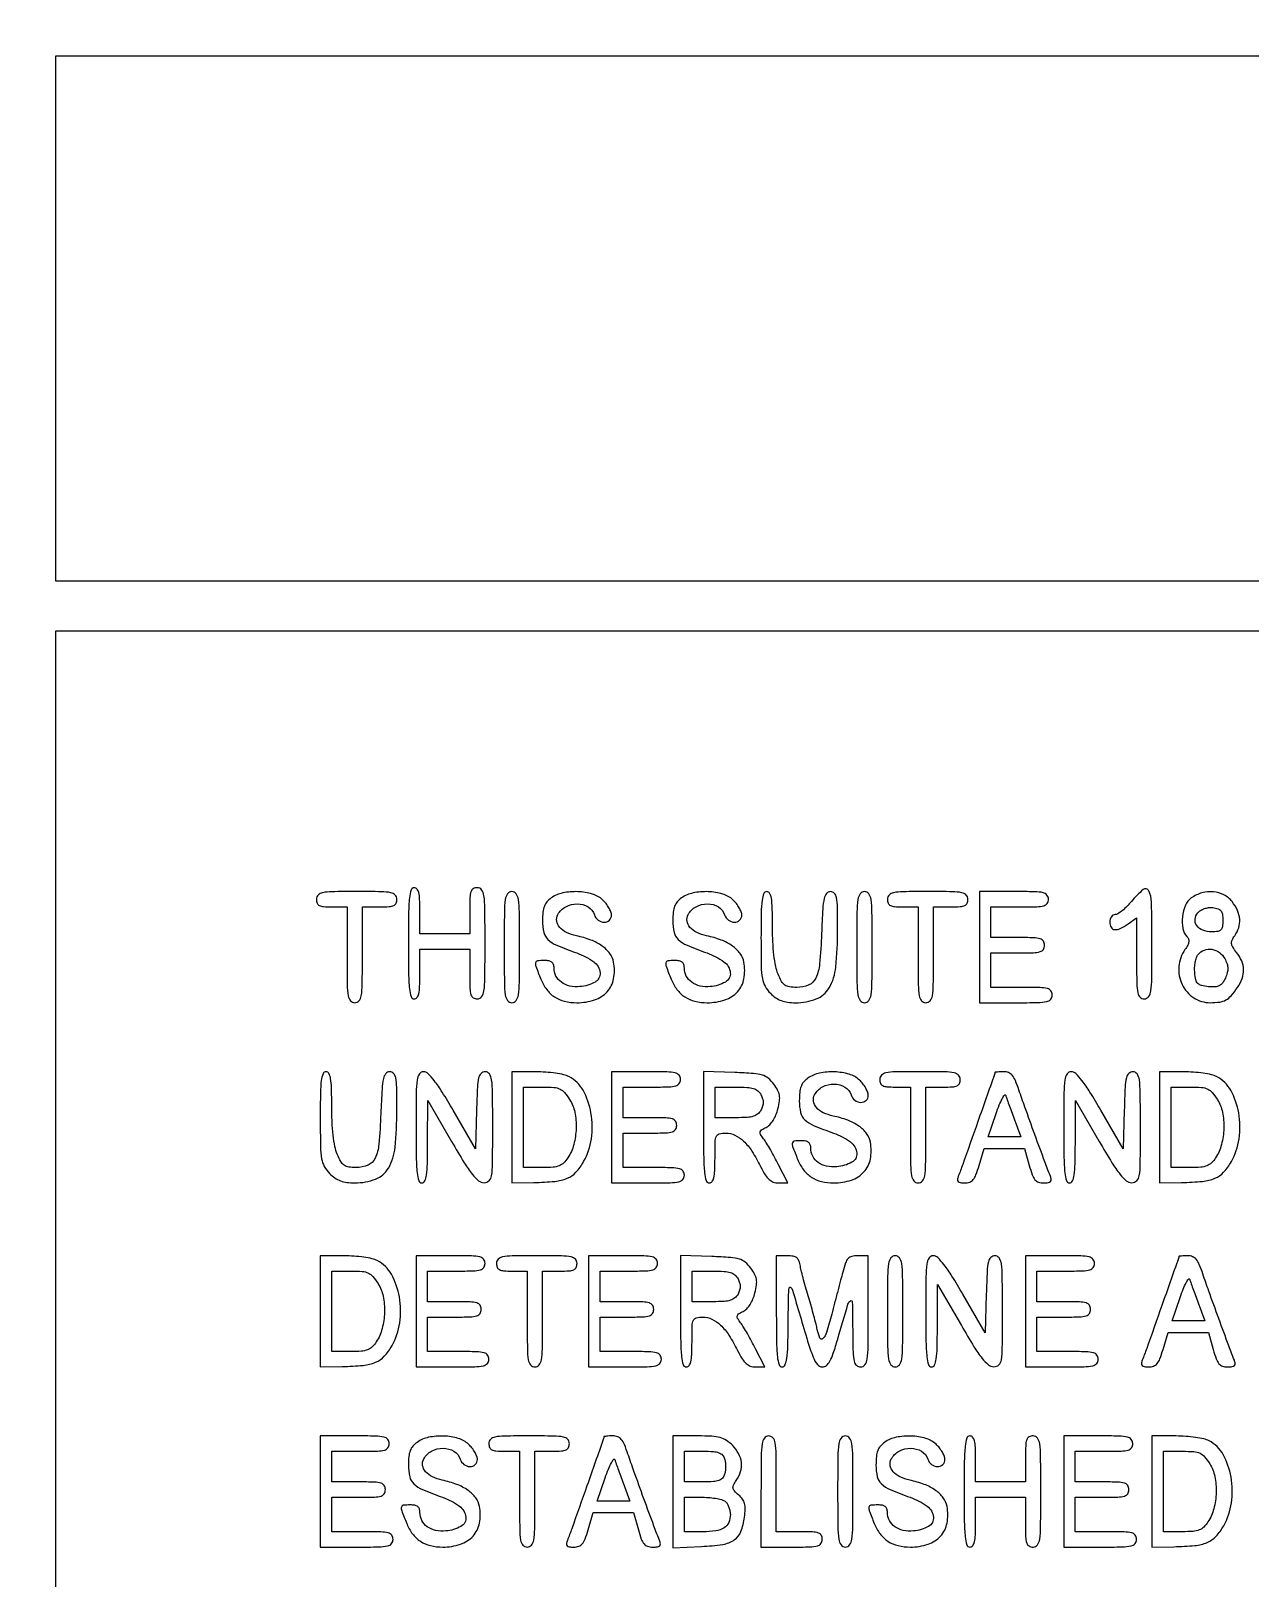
# Model space of a CAD drawing. Extents: x 0 to 1066, y 0 to 761.
# Drawn here: x 777.26 to 804.17, y 368.76 to 402.91 of the extents above; entities that cross this region are included whole.
import ezdxf

# ---------------------------------------------------------------- set-up
doc = ezdxf.new("R2010")
doc.units = 0
doc.header["$MEASUREMENT"] = 0

msp = doc.modelspace()

# ---------------------------------------------------------------- linework, layer by layer
for points in [[(183.390323, 95.266879, 0.000001), (192.989143, 95.254457, 0.000118)], [(329.859243, 95.267872, -0.000023), (352.558836, 95.240684, -0.000004), (375.624384, 95.211821, -0.198594)], [(479.458836, 95.240684, -0.000004), (502.524384, 95.211821, -0.198594)], [(710.559243, 95.267872, -0.000023), (733.258836, 95.240684, -0.000004), (756.324384, 95.211821, -0.198594)], [(416.092229, 95.24091, -0.000004), (439.072908, 95.212432, -0.198597)], [(542.992229, 95.24091, -0.000004), (565.972908, 95.212432, -0.198597)], [(606.442229, 95.24091, -0.000004), (629.422908, 95.212432, -0.198597)], [(669.892229, 95.24091, -0.000004), (692.872908, 95.212432, -0.198597)]]:
    msp.add_lwpolyline(points, format="xyb")
for points in [[(409.06215, 749.15415), (40.8618, 749.132981), (40.8618, 380.65769), (40.8618, 12.1824), (501.2973, 12.1824), (961.7328, 12.1824), (961.7328, 380.646631), (961.7328, 749.110861), (961.41555, 749.1633, 0.040886), (961.153339, 749.184871, 0.000002), (934.190609, 749.194398, 0.000089), (904.448031, 749.199508, 0.000054), (869.1804, 749.195529, -0.000029), (813.61687, 749.186499, -0.000004), (696.10453, 749.175037, -0.000004), (556.774728, 749.163736, -0.000004)], [(783.5652, 383.7456, 0.094959), (783.581763, 383.659174, 0.184152), (783.62865, 383.608125, 0.098846), (783.721639, 383.58273, 0.017388), (783.9036, 383.5764), (784.242, 383.5764), (784.242, 382.5189, 0.002827), (784.245731, 381.858941, 0.036854), (784.266534, 381.614737, 0.138781), (784.317794, 381.504268, 0.218517), (784.4112, 381.4614, 0.218517), (784.504606, 381.504268, 0.138781), (784.555866, 381.614737, 0.036854), (784.576669, 381.858941, 0.002827), (784.5804, 382.5189), (784.5804, 383.5764), (784.9611, 383.5764, 0.013964), (785.170858, 383.582259, 0.090841), (785.273063, 383.60695, 0.188085), (785.323634, 383.657995, 0.102588), (785.3418, 383.7456, 0.193568), (785.304602, 383.838085, 0.15568), (785.209613, 383.889621, 0.043488), (785.000605, 383.910867, 0.003595), (784.4535, 383.9148, 0.003595), (783.906395, 383.910867, 0.043488), (783.697388, 383.889621, 0.15568), (783.602398, 383.838085, 0.193568)], [(785.5956, 382.7727, 0.003213), (785.599928, 382.099179, 0.022561), (785.618938, 381.7716, 0.049302), (785.654853, 381.595877, 0.328801), (785.7225, 381.546, 0.232029), (785.784237, 381.57628, 0.108427), (785.823369, 381.6588, 0.047315), (785.844101, 381.814657, 0.00942), (785.8494, 382.0959), (785.8494, 382.6458), (786.3993, 382.6458), (786.9492, 382.6458), (786.9492, 382.0959, 0.007414), (786.953971, 381.77412, 0.067313), (786.976858, 381.635887, 0.186514), (787.028213, 381.570704, 0.134481), (787.1184, 381.546, 0.240299), (787.212722, 381.594109, 0.123223), (787.263533, 381.720487, 0.031956), (787.284011, 381.999838, 0.002322), (787.2876, 382.7727, 0.002322), (787.284011, 383.545562, 0.031956), (787.263533, 383.824912, 0.123223), (787.212722, 383.951291, 0.240299), (787.1184, 383.9994, 0.12648), (787.028668, 383.976332, 0.188641), (786.9774, 383.9148, 0.072107), (786.954167, 383.785498, 0.008455), (786.9492, 383.4918), (786.9492, 382.9842), (786.3993, 382.9842), (785.8494, 382.9842), (785.8494, 383.4918, 0.010614), (785.843947, 383.748641, 0.050675), (785.822963, 383.89365, 0.113455), (785.783668, 383.97083, 0.222027), (785.7225, 383.9994, 0.328801), (785.654853, 383.949523, 0.049302), (785.618938, 383.7738, 0.022561), (785.599928, 383.446221, 0.003213)], [(787.7106, 382.6881, 0.002322), (787.714189, 381.915238, 0.031956), (787.734667, 381.635887, 0.123223), (787.785478, 381.509509, 0.240299), (787.8798, 381.4614, 0.240299), (787.974122, 381.509509, 0.123223), (788.024933, 381.635887, 0.031956), (788.045411, 381.915238, 0.002322), (788.049, 382.6881, 0.002322), (788.045411, 383.460962, 0.031956), (788.024933, 383.740312, 0.123223), (787.974122, 383.866691, 0.240299), (787.8798, 383.9148, 0.240299), (787.785478, 383.866691, 0.123223), (787.734667, 383.740312, 0.031956), (787.714189, 383.460962, 0.002322)], [(788.74695, 383.773144, 0.064007), (788.654152, 383.688932, 0.085808), (788.596351, 383.591365, 0.066535), (788.565834, 383.461474, 0.024477), (788.5566, 383.272958, 0.055339), (788.585237, 383.015012, 0.149321), (788.675473, 382.856524, 0.090969), (788.869244, 382.730862, 0.013145), (789.310697, 382.560857, -0.070637), (789.685195, 382.364769, -0.215768), (789.824951, 382.122024, -0.299828), (789.717196, 381.917664, -0.104684), (789.383404, 381.81647, -0.073735), (789.156938, 381.830405, -0.104161), (788.972647, 381.911873, -0.119079), (788.853323, 382.050712, -0.118782), (788.8104, 382.228843, 0.082235), (788.797946, 382.304052, 0.147435), (788.761833, 382.354534, 0.119852), (788.697624, 382.383094, 0.045016), (788.5989, 382.392, 0.028442), (788.444493, 382.38321, 0.327023), (788.402392, 382.344313, 0.139119), (788.409029, 382.265142, 0.005125), (788.518889, 381.982201, 0.065244), (788.647677, 381.752452, 0.088006), (788.821042, 381.589638, 0.085852), (789.04334, 381.493765, 0.059042), (789.316473, 381.4614, 0.079385), (789.705677, 381.523586, 0.130563), (789.983488, 381.704224, 0.137881), (790.125628, 381.990702, 0.093265), (790.125828, 382.357447, 0.114024), (790.042295, 382.548328, 0.079467), (789.87327, 382.713086, 0.063948), (789.623922, 382.8449, 0.038754), (789.302766, 382.937634, -0.060203), (789.086087, 383.010377, -0.103319), (788.935006, 383.125245, -0.141227), (788.870642, 383.264035, -0.162669), (788.895078, 383.407346, -0.149104), (789.068837, 383.580403, -0.123853), (789.323231, 383.642898, -0.133716), (789.562553, 383.5763, -0.183571), (789.700073, 383.402872, 0.153609), (789.781987, 383.286212, 0.157876), (789.915016, 383.239061, 0.194842), (790.030996, 383.282372, 0.210147), (790.0794, 383.392453, 0.093821), (790.065733, 383.464646, 0.037607), (790.021883, 383.55557, 0.035541), (789.958523, 383.649063, 0.037508), (789.883597, 383.730853, 0.118482), (789.65787, 383.859594, 0.061394), (789.335523, 383.911556, 0.060569), (789.003356, 383.883654, 0.10142)], [(791.62335, 383.773144, 0.064007), (791.530552, 383.688932, 0.085808), (791.472751, 383.591365, 0.066535), (791.442234, 383.461474, 0.024477), (791.433, 383.272958, 0.055339), (791.461637, 383.015012, 0.149321), (791.551873, 382.856524, 0.090969), (791.745644, 382.730862, 0.013145), (792.187097, 382.560857, -0.070637), (792.561595, 382.364769, -0.215768), (792.701351, 382.122024, -0.299828), (792.593596, 381.917664, -0.104684), (792.259804, 381.81647, -0.073735), (792.033338, 381.830405, -0.104161), (791.849047, 381.911873, -0.119079), (791.729723, 382.050712, -0.118782), (791.6868, 382.228843, 0.082235), (791.674346, 382.304052, 0.147435), (791.638233, 382.354534, 0.119852), (791.574024, 382.383094, 0.045016), (791.4753, 382.392, 0.028442), (791.320893, 382.38321, 0.327023), (791.278792, 382.344313, 0.139119), (791.285429, 382.265142, 0.005125), (791.395289, 381.982201, 0.065244), (791.524077, 381.752452, 0.088006), (791.697442, 381.589638, 0.085852), (791.91974, 381.493765, 0.059042), (792.192873, 381.4614, 0.079385), (792.582077, 381.523586, 0.130563), (792.859888, 381.704224, 0.137881), (793.002028, 381.990702, 0.093265), (793.002228, 382.357447, 0.114024), (792.918695, 382.548328, 0.079467), (792.74967, 382.713086, 0.063948), (792.500322, 382.8449, 0.038754), (792.179166, 382.937634, -0.060203), (791.962487, 383.010377, -0.103319), (791.811406, 383.125245, -0.141227), (791.747042, 383.264035, -0.162669), (791.771478, 383.407346, -0.149104), (791.945237, 383.580403, -0.123853), (792.199631, 383.642898, -0.133716), (792.438953, 383.5763, -0.183571), (792.576473, 383.402872, 0.153609), (792.658387, 383.286212, 0.157876), (792.791416, 383.239061, 0.194842), (792.907396, 383.282372, 0.210147), (792.9558, 383.392453, 0.093821), (792.942133, 383.464646, 0.037607), (792.898283, 383.55557, 0.035541), (792.834923, 383.649063, 0.037508), (792.759997, 383.730853, 0.118482), (792.53427, 383.859594, 0.061394), (792.211923, 383.911556, 0.060569), (791.879756, 383.883654, 0.10142)], [(793.3788, 382.895755, 0.003964), (793.383825, 382.261902, 0.037977), (793.40857, 381.993031, 0.086932), (793.46849, 381.824239, 0.067817), (793.586455, 381.669055, 0.045287), (793.703629, 381.57138, 0.061733), (793.825429, 381.507805, 0.057123), (793.966302, 381.472788, 0.032389), (794.141916, 381.4614, 0.091481), (794.599683, 381.54586, 0.171956), (794.882483, 381.786725, 0.107033), (795.030519, 382.24653, 0.02456), (795.0708, 383.066083, 0.004091), (795.066658, 383.572282, 0.042042), (795.045704, 383.780279, 0.139542), (794.997441, 383.877271, 0.210994), (794.912467, 383.9148, 0.224554), (794.825966, 383.873889, 0.120063), (794.773604, 383.765007, 0.038088), (794.74281, 383.535074, 0.003955), (794.716025, 382.989862, -0.011778), (794.67235, 382.31611, -0.086058), (794.589504, 382.004662, -0.186836), (794.433786, 381.853754, -0.100409), (794.167824, 381.7998, -0.036356), (794.006066, 381.811577, -0.118728), (793.907154, 381.851281, -0.110433), (793.833163, 381.933502, -0.02926), (793.755183, 382.093183, -0.051176), (793.703626, 382.263761, -0.018965), (793.665264, 382.511997, -0.016895), (793.640692, 382.81239, -0.011958), (793.6326, 383.150683, 0.005918), (793.627805, 383.555843, 0.03524), (793.607938, 383.766297, 0.084231), (793.569749, 383.876837, 0.274093), (793.5057, 383.9148, 0.308918), (793.439515, 383.869595, 0.062189), (793.402584, 383.723809, 0.026926), (793.383283, 383.448739, 0.004053)], [(795.4938, 382.6881, 0.002322), (795.497389, 381.915238, 0.031956), (795.517867, 381.635887, 0.123223), (795.568678, 381.509509, 0.240299), (795.663, 381.4614, 0.240299), (795.757322, 381.509509, 0.123223), (795.808133, 381.635887, 0.031956), (795.828611, 381.915238, 0.002322), (795.8322, 382.6881, 0.002322), (795.828611, 383.460962, 0.031956), (795.808133, 383.740312, 0.123223), (795.757322, 383.866691, 0.240299), (795.663, 383.9148, 0.240299), (795.568678, 383.866691, 0.123223), (795.517867, 383.740312, 0.031956), (795.497389, 383.460962, 0.002322)], [(796.1706, 383.7456, 0.094959), (796.187163, 383.659174, 0.184152), (796.23405, 383.608125, 0.098846), (796.327039, 383.58273, 0.017388), (796.509, 383.5764), (796.8474, 383.5764), (796.8474, 382.5189, 0.002827), (796.851131, 381.858941, 0.036854), (796.871934, 381.614737, 0.138781), (796.923194, 381.504268, 0.218517), (797.0166, 381.4614, 0.218517), (797.110006, 381.504268, 0.138781), (797.161266, 381.614737, 0.036854), (797.182069, 381.858941, 0.002827), (797.1858, 382.5189), (797.1858, 383.5764), (797.5665, 383.5764, 0.013964), (797.776258, 383.582259, 0.090841), (797.878463, 383.60695, 0.188085), (797.929034, 383.657995, 0.102588), (797.9472, 383.7456, 0.193568), (797.910002, 383.838085, 0.15568), (797.815013, 383.889621, 0.043488), (797.606005, 383.910867, 0.003595), (797.0589, 383.9148, 0.003595), (796.511795, 383.910867, 0.043488), (796.302788, 383.889621, 0.15568), (796.207798, 383.838085, 0.193568)], [(798.201, 382.6881), (798.201, 381.4614), (799.0047, 381.4614, 0.004147), (799.495409, 381.46547, 0.047763), (799.686788, 381.487003, 0.16431), (799.774194, 381.538593, 0.179874), (799.8084, 381.6306, 0.157888), (799.77886, 381.721816, 0.176663), (799.70265, 381.773362, 0.055952), (799.537778, 381.795453, 0.005351), (799.1316, 381.7998), (798.4548, 381.7998), (798.4548, 382.1805), (798.4548, 382.5612), (799.047, 382.5612, 0.006583), (799.396892, 382.565807, 0.063075), (799.544025, 382.588393, 0.183695), (799.61287, 382.639826, 0.142406), (799.6392, 382.7304, 0.142406), (799.61287, 382.820974, 0.183695), (799.544025, 382.872407, 0.063075), (799.396892, 382.894993, 0.006583), (799.047, 382.8996), (798.4548, 382.8996), (798.4548, 383.238), (798.4548, 383.5764), (799.0893, 383.5764, 0.005909), (799.467326, 383.580867, 0.059311), (799.623338, 383.60319, 0.180365), (799.695856, 383.654688, 0.150217), (799.7238, 383.7456, 0.17273), (799.691127, 383.837357, 0.168559), (799.607475, 383.88895, 0.050222), (799.424922, 383.910649, 0.004487), (798.9624, 383.9148), (798.201, 383.9148)], [(801.555518, 383.697192, -0.022302), (801.454561, 383.586171, -0.027389), (801.350495, 383.492385, -0.027663), (801.256675, 383.424923, -0.142986), (801.195968, 383.4072, 0.141346), (801.150753, 383.394158, 0.099805), (801.112229, 383.357498, 0.084784), (801.08628, 383.302672, 0.068332), (801.0774, 383.238, 0.129362), (801.107001, 383.125501, 0.245693), (801.183556, 383.07596, 0.137491), (801.309209, 383.098922, 0.03927), (801.481576, 383.200497), (801.6696, 383.332194), (801.6696, 382.439097, 0.003568), (801.673527, 381.888793, 0.043268), (801.694757, 381.678787, 0.15519), (801.746288, 381.583365, 0.19432), (801.8388, 381.546, 0.240299), (801.933122, 381.594109, 0.123223), (801.983933, 381.720487, 0.031956), (802.004411, 381.999838, 0.002322), (802.008, 382.7727, 0.004787), (801.999305, 383.68088, 0.109438), (801.938502, 383.93244, 0.488532), (801.814504, 383.958451, 0.043865)], [(802.87515, 383.773144, 0.145074), (802.748715, 383.61472, 0.068343), (802.683606, 383.358619, 0.068849), (802.690141, 383.09726, 0.157001), (802.779191, 382.923649, -0.105967), (802.815071, 382.868192, -0.12773), (802.821803, 382.806681, -0.087141), (802.797124, 382.731934, -0.029574), (802.736891, 382.634105, 0.133647), (802.602065, 382.259281, 0.131682), (802.674654, 381.865485, 0.136646), (802.93079, 381.570933, 0.148089), (803.294305, 381.462695, 0.032237), (803.504355, 381.477233, 0.093954), (803.641729, 381.522895, 0.088894), (803.75713, 381.617287, 0.026944), (803.895254, 381.797474, 0.062415), (803.998859, 381.998701, 0.093599), (804.031057, 382.193088, 0.095089), (803.990031, 382.383596, 0.066296), (803.877791, 382.573363, -0.023843), (803.793031, 382.692381, -0.11452), (803.765215, 382.770246, -0.142852), (803.777654, 382.843278, -0.044748), (803.835491, 382.939342, 0.082394), (803.924722, 383.116338, 0.094828), (803.946107, 383.304025, 0.087767), (803.89651, 383.497678, 0.060249), (803.77846, 383.691891, 0.106875), (803.597609, 383.841561, 0.097479), (803.364987, 383.909474, 0.09197), (803.112381, 383.885731, 0.083179)], [(803.5731, 383.2803, -0.030512), (803.564447, 383.138636, -0.162634), (803.531568, 383.069597, -0.168997), (803.464575, 383.035646, -0.033572), (803.32852, 383.0265, -0.088915), (803.131681, 383.061783, -0.147063), (802.997999, 383.162726, -0.185666), (802.960182, 383.302157, -0.148688), (803.020864, 383.446686, -0.082658), (803.081734, 383.499337, -0.055537), (803.165218, 383.538358, -0.052988), (803.259967, 383.559584, -0.057624), (803.354359, 383.559527, -0.048389), (803.467988, 383.53502, -0.150405), (803.531603, 383.490775, -0.132641), (803.563884, 383.414589, -0.034273)], [(803.615013, 382.435023, -0.037717), (803.665958, 382.319707, -0.077317), (803.68421, 382.222854, -0.077319), (803.672179, 382.125036, -0.03772), (803.628701, 382.006708, -0.046789), (803.565079, 381.895856, -0.121427), (803.496004, 381.835932, -0.109035), (803.402152, 381.811397, -0.033676), (803.255242, 381.815635, -0.03258), (803.101859, 381.840594, -0.143036), (803.022649, 381.884961, -0.140171), (802.978897, 381.965521, -0.030838), (802.953978, 382.122576, -0.035521), (802.951107, 382.238862, -0.033843), (802.964554, 382.356316, -0.03571), (802.990927, 382.458309, -0.092336), (803.027787, 382.524426, -0.12999), (803.165331, 382.622525, -0.128728), (803.333923, 382.640286, -0.122344), (803.496147, 382.572736, -0.110789)], [(783.6498, 378.919555, 0.003964), (783.654825, 378.285702, 0.037977), (783.67957, 378.016831, 0.086932), (783.73949, 377.848039, 0.067817), (783.857455, 377.692855, 0.045287), (783.974629, 377.59518, 0.061733), (784.096429, 377.531605, 0.057123), (784.237302, 377.496588, 0.032389), (784.412916, 377.4852, 0.091481), (784.870683, 377.56966, 0.171956), (785.153483, 377.810525, 0.107033), (785.301519, 378.27033, 0.02456), (785.3418, 379.089883, 0.004091), (785.337658, 379.596082, 0.042042), (785.316704, 379.804079, 0.139542), (785.268441, 379.901071, 0.210994), (785.183467, 379.9386, 0.224554), (785.096966, 379.897689, 0.120063), (785.044604, 379.788807, 0.038088), (785.01381, 379.558874, 0.003955), (784.987025, 379.013662, -0.011778), (784.94335, 378.33991, -0.086058), (784.860504, 378.028462, -0.186836), (784.704786, 377.877554, -0.100409), (784.438824, 377.8236, -0.036356), (784.277066, 377.835377, -0.118728), (784.178154, 377.875081, -0.110433), (784.104163, 377.957302, -0.02926), (784.026183, 378.116983, -0.051176), (783.974626, 378.287561, -0.018965), (783.936264, 378.535797, -0.016895), (783.911692, 378.83619, -0.011958), (783.9036, 379.174483, 0.005918), (783.898805, 379.579643, 0.03524), (783.878938, 379.790097, 0.084231), (783.840749, 379.900637, 0.274093), (783.7767, 379.9386, 0.308918), (783.710515, 379.893395, 0.062189), (783.673584, 379.747609, 0.026926), (783.654283, 379.472539, 0.004053)], [(785.7648, 378.7119, 0.003213), (785.769128, 378.038379, 0.022561), (785.788138, 377.7108, 0.049302), (785.824053, 377.535077, 0.328801), (785.8917, 377.4852, 0.295501), (785.957072, 377.527531, 0.070336), (785.994806, 377.658231, 0.029944), (786.01484, 377.905794, 0.004715), (786.020437, 378.39465), (786.022274, 379.3041), (786.549187, 378.397957, 0.006242), (786.828561, 377.931024, 0.029041), (787.008282, 377.673737, 0.052989), (787.145526, 377.533238, 0.170079), (787.26645, 377.488507, 0.199339), (787.374731, 377.531273, 0.163117), (787.432425, 377.642706, 0.036571), (787.453504, 377.901581, 0.002034), (787.4568, 378.7119, 0.002367), (787.453169, 379.479072, 0.031318), (787.432784, 379.761383, 0.117824), (787.382977, 379.890077, 0.246563), (787.29056, 379.9386, 0.195513), (787.199755, 379.901682, 0.145553), (787.146452, 379.806256, 0.043894), (787.118939, 379.599993, 0.004128), (787.10021, 379.088718), (787.0761, 378.238836), (786.582917, 379.088718, 0.007787), (786.342838, 379.487983, 0.025041), (786.166001, 379.74261, 0.035073), (786.028147, 379.897518, 0.195814), (785.927267, 379.9386, 0.254619), (785.837261, 379.889588, 0.110911), (785.788751, 379.757758, 0.030502), (785.768487, 379.471586, 0.002427)], [(787.8798, 378.7119), (787.8798, 377.4852), (788.36625, 377.493633, 0.018847), (788.82922, 377.519133, 0.076273), (789.102629, 377.587481, 0.107083), (789.293818, 377.721269, 0.057946), (789.464022, 377.954164, 0.09461), (789.635013, 378.458818, 0.077415), (789.625601, 379.029431, 0.083451), (789.449967, 379.529865, 0.148656), (789.139784, 379.831603, 0.065462), (789.02744, 379.872066, 0.01784), (788.841459, 379.905774, 0.017725), (788.625831, 379.929191, 0.017594), (788.40855, 379.937353), (787.8798, 379.9386)], [(790.0794, 378.7119), (790.0794, 377.4852), (790.8831, 377.4852, 0.004147), (791.373809, 377.48927, 0.047763), (791.565188, 377.510803, 0.16431), (791.652594, 377.562393, 0.179874), (791.6868, 377.6544, 0.157888), (791.65726, 377.745616, 0.176663), (791.58105, 377.797163, 0.055952), (791.416178, 377.819253, 0.005351), (791.01, 377.8236), (790.3332, 377.8236), (790.3332, 378.2043), (790.3332, 378.585), (790.9254, 378.585, 0.006583), (791.275292, 378.589607, 0.063075), (791.422425, 378.612193, 0.183695), (791.49127, 378.663626, 0.142406), (791.5176, 378.7542, 0.142406), (791.49127, 378.844774, 0.183695), (791.422425, 378.896207, 0.063075), (791.275292, 378.918793, 0.006583), (790.9254, 378.9234), (790.3332, 378.9234), (790.3332, 379.2618), (790.3332, 379.6002), (790.9677, 379.6002, 0.005909), (791.345726, 379.604667, 0.059311), (791.501737, 379.62699, 0.180365), (791.574256, 379.678488, 0.150217), (791.6022, 379.7694, 0.17273), (791.569527, 379.861157, 0.168559), (791.485875, 379.91275, 0.050222), (791.303322, 379.934449, 0.004487), (790.8408, 379.9386), (790.0794, 379.9386)], [(792.1098, 378.715321, 0.003202), (792.114126, 378.039813, 0.022501), (792.133132, 377.71137, 0.049121), (792.16903, 377.535147, 0.329081), (792.2367, 377.4852, 0.232029), (792.298437, 377.51548, 0.108427), (792.337569, 377.598, 0.047315), (792.358301, 377.753857, 0.00942), (792.3636, 378.0351, -0.00595), (792.367907, 378.397065, -0.096871), (792.393944, 378.515198, -0.238613), (792.45861, 378.568815, -0.056005), (792.602653, 378.585, -0.111153), (792.804105, 378.539656, -0.081177), (792.99342, 378.408801, -0.058854), (793.17911, 378.182171, -0.025924), (793.370972, 377.84475, 0.021841), (793.470716, 377.665953, 0.069009), (793.55787, 377.560427, 0.100305), (793.650378, 377.504632, 0.085906), (793.762645, 377.4852), (793.97385, 377.4852), (793.767673, 377.88705, 0.006834), (793.679606, 378.053072, 0.006481), (793.585498, 378.219612, 0.006451), (793.498451, 378.36476, 0.022591), (793.437027, 378.454875, -0.02569), (793.370448, 378.553864, -0.192002), (793.361529, 378.608664, -0.198014), (793.392863, 378.65359, -0.027525), (793.493728, 378.710775, 0.089041), (793.571681, 378.768614, 0.046566), (793.646198, 378.864276, 0.042448), (793.709434, 378.984602, 0.038847), (793.753664, 379.117463, 0.026721), (793.787634, 379.293822, 0.076578), (793.785642, 379.418241, 0.082928), (793.746616, 379.530584, 0.035157), (793.660272, 379.665262, 0.057331), (793.537702, 379.79554, 0.10358), (793.409317, 379.864832, 0.055706), (793.214185, 379.899774, 0.007564), (792.798958, 379.920871), (792.1098, 379.945443)], [(794.41515, 379.796944, 0.064007), (794.322352, 379.712732, 0.085808), (794.264551, 379.615165, 0.066535), (794.234034, 379.485274, 0.024477), (794.2248, 379.296758, 0.055339), (794.253437, 379.038812, 0.149321), (794.343673, 378.880324, 0.090969), (794.537444, 378.754662, 0.013145), (794.978897, 378.584657, -0.070637), (795.353395, 378.388569, -0.215768), (795.493151, 378.145824, -0.299828), (795.385396, 377.941464, -0.104684), (795.051604, 377.84027, -0.073735), (794.825138, 377.854205, -0.104161), (794.640847, 377.935673, -0.119079), (794.521523, 378.074512, -0.118782), (794.4786, 378.252643, 0.082235), (794.466146, 378.327852, 0.147435), (794.430033, 378.378334, 0.119852), (794.365824, 378.406894, 0.045016), (794.2671, 378.4158, 0.028442), (794.112693, 378.40701, 0.327023), (794.070592, 378.368113, 0.139119), (794.077229, 378.288942, 0.005125), (794.187089, 378.006001, 0.065244), (794.315877, 377.776252, 0.088006), (794.489242, 377.613438, 0.085852), (794.71154, 377.517565, 0.059042), (794.984673, 377.4852, 0.079385), (795.373877, 377.547386, 0.130563), (795.651688, 377.728024, 0.137881), (795.793828, 378.014502, 0.093265), (795.794028, 378.381247, 0.114024), (795.710495, 378.572128, 0.079467), (795.54147, 378.736886, 0.063948), (795.292122, 378.8687, 0.038754), (794.970966, 378.961434, -0.060203), (794.754287, 379.034177, -0.103319), (794.603206, 379.149045, -0.141227), (794.538842, 379.287835, -0.162669), (794.563278, 379.431146, -0.149104), (794.737037, 379.604203, -0.123853), (794.991431, 379.666698, -0.133716), (795.230753, 379.6001, -0.183571), (795.368273, 379.426672, 0.153609), (795.450187, 379.310012, 0.157876), (795.583216, 379.262861, 0.194842), (795.699196, 379.306172, 0.210147), (795.7476, 379.416253, 0.093821), (795.733933, 379.488446, 0.037607), (795.690083, 379.57937, 0.035541), (795.626723, 379.672863, 0.037508), (795.551797, 379.754653, 0.118482), (795.32607, 379.883394, 0.061394), (795.003723, 379.935356, 0.060569), (794.671556, 379.907454, 0.10142)], [(796.0014, 379.7694, 0.094959), (796.017963, 379.682974, 0.184152), (796.06485, 379.631925, 0.098846), (796.157839, 379.60653, 0.017388), (796.3398, 379.6002), (796.6782, 379.6002), (796.6782, 378.5427, 0.002827), (796.681931, 377.882741, 0.036854), (796.702734, 377.638537, 0.138781), (796.753994, 377.528068, 0.218517), (796.8474, 377.4852, 0.218517), (796.940806, 377.528068, 0.138781), (796.992066, 377.638537, 0.036854), (797.012869, 377.882741, 0.002827), (797.0166, 378.5427), (797.0166, 379.6002), (797.3973, 379.6002, 0.013964), (797.607058, 379.606059, 0.090841), (797.709263, 379.63075, 0.188085), (797.759834, 379.681795, 0.102588), (797.778, 379.7694, 0.193568), (797.740802, 379.861885, 0.15568), (797.645813, 379.913421, 0.043488), (797.436805, 379.934667, 0.003595), (796.8897, 379.9386, 0.003595), (796.342595, 379.934667, 0.043488), (796.133588, 379.913421, 0.15568), (796.038598, 379.861885, 0.193568)], [(798.539395, 379.91745, -0.084799), (798.532891, 379.879434, -0.000052), (798.16692, 378.840662, -0.000388), (797.831376, 377.890928, -0.009822), (797.734375, 377.63325, 0.060048), (797.714783, 377.559519, 0.230938), (797.729032, 377.515662, 0.170663), (797.777125, 377.491554, 0.031659), (797.877379, 377.4852, 0.086283), (797.985494, 377.503997, 0.134827), (798.062323, 377.557959, 0.082591), (798.124396, 377.66497, 0.018432), (798.191868, 377.8659), (798.304276, 378.2466), (798.749243, 378.2466), (799.194211, 378.2466), (799.3008, 377.8659, 0.017944), (799.366185, 377.66099, 0.087286), (799.426412, 377.555531, 0.141822), (799.503634, 377.503152, 0.078722), (799.616946, 377.4852, 0.029308), (799.722092, 377.491368, 0.166988), (799.771822, 377.515276, 0.236769), (799.786664, 377.559066, 0.061225), (799.76689, 377.63325, -0.006965), (799.644601, 377.949606, -0.001209), (799.423345, 378.55104, -0.001323), (799.203617, 379.157787, -0.005089), (799.071852, 379.53675, 0.017403), (798.993081, 379.7465, 0.074917), (798.924322, 379.860275, 0.125362), (798.844616, 379.918172, 0.094981), (798.738049, 379.9386, 0.00999), (798.661884, 379.937078, 0.016528), (798.597752, 379.932387, 0.010464), (798.546648, 379.925862, 0.371455)], [(800.0622, 378.7119, 0.003213), (800.066528, 378.038379, 0.022561), (800.085538, 377.7108, 0.049302), (800.121453, 377.535077, 0.328801), (800.1891, 377.4852, 0.295501), (800.254472, 377.527531, 0.070336), (800.292206, 377.658231, 0.029944), (800.31224, 377.905794, 0.004715), (800.317837, 378.39465), (800.319674, 379.3041), (800.846587, 378.397957, 0.006242), (801.125961, 377.931024, 0.029041), (801.305682, 377.673737, 0.052989), (801.442926, 377.533238, 0.170079), (801.56385, 377.488507, 0.199339), (801.672131, 377.531273, 0.163117), (801.729825, 377.642706, 0.036571), (801.750904, 377.901581, 0.002034), (801.7542, 378.7119, 0.002367), (801.750569, 379.479072, 0.031318), (801.730184, 379.761383, 0.117824), (801.680377, 379.890077, 0.246563), (801.58796, 379.9386, 0.195513), (801.497155, 379.901682, 0.145553), (801.443852, 379.806256, 0.043894), (801.416339, 379.599993, 0.004128), (801.39761, 379.088718), (801.3735, 378.238836), (800.880317, 379.088718, 0.007787), (800.640238, 379.487983, 0.025041), (800.463401, 379.74261, 0.035073), (800.325547, 379.897518, 0.195814), (800.224667, 379.9386, 0.254619), (800.134661, 379.889588, 0.110911), (800.086151, 379.757758, 0.030502), (800.065887, 379.471586, 0.002427)], [(802.1772, 378.7119), (802.1772, 377.4852), (802.66365, 377.493633, 0.018847), (803.12662, 377.519133, 0.076273), (803.400029, 377.587481, 0.107083), (803.591218, 377.721269, 0.057946), (803.761422, 377.954164, 0.09461), (803.932413, 378.458818, 0.077415), (803.923001, 379.029431, 0.083451), (803.747367, 379.529865, 0.148656), (803.437184, 379.831603, 0.065462), (803.32484, 379.872066, 0.01784), (803.138859, 379.905774, 0.017725), (802.923231, 379.929191, 0.017594), (802.70595, 379.937353), (802.1772, 379.9386)], [(789.154753, 379.32525, -0.090931), (789.267074, 379.043531, -0.056823), (789.297135, 378.688609, -0.056208), (789.246225, 378.330788, -0.081785), (789.11743, 378.039909, -0.053857), (789.024167, 377.926366, -0.102503), (788.925165, 377.862735, -0.073821), (788.787488, 377.832009, -0.018052), (788.55465, 377.8236), (788.1336, 377.8236), (788.1336, 378.7119), (788.1336, 379.6002), (788.557843, 379.6002, -0.017821), (788.807818, 379.591288, -0.090339), (788.942317, 379.556735, -0.111314), (789.042076, 379.480366, -0.033754)], [(793.3788, 379.431, -0.049536), (793.414962, 379.343626, -0.073486), (793.427053, 379.2618, -0.073486), (793.414962, 379.179974, -0.049536), (793.3788, 379.0926, -0.09537), (793.309905, 379.007675, -0.100861), (793.215666, 378.956433, -0.059921), (793.070632, 378.930448, -0.014397), (792.825923, 378.9234), (792.3636, 378.9234), (792.3636, 379.2618), (792.3636, 379.6002), (792.825923, 379.6002, -0.014397), (793.070632, 379.593152, -0.059921), (793.215666, 379.567167, -0.100861), (793.309905, 379.515925, -0.09537)], [(798.965555, 378.90225), (799.115344, 378.5004), (798.753038, 378.5004), (798.390732, 378.5004), (798.568543, 379.014818, -0.011999), (798.639293, 379.204624, -0.026422), (798.704317, 379.345059, -0.047278), (798.754634, 379.421701, -0.601846), (798.78106, 379.416668, 0.009837), (798.802896, 379.350495, 0.001488), (798.849571, 379.219123, 0.001668), (798.905662, 379.064356, 0.001442)], [(803.452153, 379.32525, -0.090931), (803.564474, 379.043531, -0.056823), (803.594535, 378.688609, -0.056208), (803.543625, 378.330788, -0.081785), (803.41483, 378.039909, -0.053857), (803.321567, 377.926366, -0.102503), (803.222565, 377.862735, -0.073821), (803.084888, 377.832009, -0.018052), (802.85205, 377.8236), (802.431, 377.8236), (802.431, 378.7119), (802.431, 379.6002), (802.855243, 379.6002, -0.017821), (803.105218, 379.591288, -0.090339), (803.239717, 379.556735, -0.111314), (803.339476, 379.480366, -0.033754)], [(783.6498, 374.6511), (783.6498, 373.4244), (784.13625, 373.432833, 0.018847), (784.59922, 373.458333, 0.076273), (784.872629, 373.526681, 0.107083), (785.063818, 373.660469, 0.057946), (785.234022, 373.893364, 0.09461), (785.405013, 374.398018, 0.077415), (785.395601, 374.968631, 0.083451), (785.219967, 375.469065, 0.148656), (784.909784, 375.770803, 0.065462), (784.79744, 375.811266, 0.01784), (784.611459, 375.844974, 0.017725), (784.395831, 375.868391, 0.017594), (784.17855, 375.876553), (783.6498, 375.8778)], [(785.7648, 374.6511), (785.7648, 373.4244), (786.5685, 373.4244, 0.004147), (787.059209, 373.42847, 0.047763), (787.250588, 373.450003, 0.16431), (787.337994, 373.501593, 0.179874), (787.3722, 373.5936, 0.157888), (787.34266, 373.684816, 0.176663), (787.26645, 373.736362, 0.055952), (787.101578, 373.758453, 0.005351), (786.6954, 373.7628), (786.0186, 373.7628), (786.0186, 374.1435), (786.0186, 374.5242), (786.6108, 374.5242, 0.006583), (786.960692, 374.528807, 0.063075), (787.107825, 374.551393, 0.183695), (787.17667, 374.602826, 0.142406), (787.203, 374.6934, 0.142406), (787.17667, 374.783974, 0.183695), (787.107825, 374.835407, 0.063075), (786.960692, 374.857993, 0.006583), (786.6108, 374.8626), (786.0186, 374.8626), (786.0186, 375.201), (786.0186, 375.5394), (786.6531, 375.5394, 0.005909), (787.031126, 375.543867, 0.059311), (787.187138, 375.56619, 0.180365), (787.259656, 375.617688, 0.150217), (787.2876, 375.7086, 0.17273), (787.254927, 375.800357, 0.168559), (787.171275, 375.85195, 0.050222), (786.988722, 375.873649, 0.004487), (786.5262, 375.8778), (785.7648, 375.8778)], [(787.5414, 375.7086, 0.094959), (787.557963, 375.622174, 0.184152), (787.60485, 375.571125, 0.098846), (787.697839, 375.54573, 0.017388), (787.8798, 375.5394), (788.2182, 375.5394), (788.2182, 374.4819, 0.002827), (788.221931, 373.821941, 0.036854), (788.242734, 373.577738, 0.138781), (788.293994, 373.467268, 0.218517), (788.3874, 373.4244, 0.218517), (788.480806, 373.467268, 0.138781), (788.532066, 373.577738, 0.036854), (788.552869, 373.821941, 0.002827), (788.5566, 374.4819), (788.5566, 375.5394), (788.9373, 375.5394, 0.013964), (789.147058, 375.545259, 0.090841), (789.249263, 375.56995, 0.188085), (789.299834, 375.620995, 0.102588), (789.318, 375.7086, 0.193568), (789.280802, 375.801085, 0.15568), (789.185813, 375.852621, 0.043488), (788.976805, 375.873867, 0.003595), (788.4297, 375.8778, 0.003595), (787.882595, 375.873867, 0.043488), (787.673588, 375.852621, 0.15568), (787.578598, 375.801085, 0.193568)], [(789.5718, 374.6511), (789.5718, 373.4244), (790.3755, 373.4244, 0.004147), (790.866209, 373.42847, 0.047763), (791.057588, 373.450003, 0.16431), (791.144994, 373.501593, 0.179874), (791.1792, 373.5936, 0.157888), (791.14966, 373.684816, 0.176663), (791.07345, 373.736362, 0.055952), (790.908578, 373.758453, 0.005351), (790.5024, 373.7628), (789.8256, 373.7628), (789.8256, 374.1435), (789.8256, 374.5242), (790.4178, 374.5242, 0.006583), (790.767692, 374.528807, 0.063075), (790.914825, 374.551393, 0.183695), (790.98367, 374.602826, 0.142406), (791.01, 374.6934, 0.142406), (790.98367, 374.783974, 0.183695), (790.914825, 374.835407, 0.063075), (790.767692, 374.857993, 0.006583), (790.4178, 374.8626), (789.8256, 374.8626), (789.8256, 375.201), (789.8256, 375.5394), (790.4601, 375.5394, 0.005909), (790.838126, 375.543867, 0.059311), (790.994138, 375.56619, 0.180365), (791.066656, 375.617688, 0.150217), (791.0946, 375.7086, 0.17273), (791.061927, 375.800357, 0.168559), (790.978275, 375.85195, 0.050222), (790.795722, 375.873649, 0.004487), (790.3332, 375.8778), (789.5718, 375.8778)], [(791.6022, 374.654521, 0.003202), (791.606526, 373.979013, 0.022501), (791.625532, 373.65057, 0.049121), (791.66143, 373.474347, 0.329081), (791.7291, 373.4244, 0.232029), (791.790837, 373.45468, 0.108427), (791.829969, 373.5372, 0.047315), (791.850701, 373.693057, 0.00942), (791.856, 373.9743, -0.00595), (791.860307, 374.336265, -0.096871), (791.886344, 374.454398, -0.238613), (791.95101, 374.508015, -0.056005), (792.095053, 374.5242, -0.111153), (792.296505, 374.478856, -0.081177), (792.48582, 374.348001, -0.058854), (792.67151, 374.121371, -0.025924), (792.863372, 373.78395, 0.021841), (792.963116, 373.605153, 0.069009), (793.05027, 373.499627, 0.100305), (793.142778, 373.443832, 0.085906), (793.255045, 373.4244), (793.46625, 373.4244), (793.260073, 373.82625, 0.006834), (793.172006, 373.992272, 0.006481), (793.077898, 374.158812, 0.006451), (792.990851, 374.30396, 0.022591), (792.929427, 374.394075, -0.02569), (792.862848, 374.493064, -0.192002), (792.853929, 374.547864, -0.198014), (792.885263, 374.59279, -0.027525), (792.986128, 374.649975, 0.089041), (793.064081, 374.707814, 0.046566), (793.138598, 374.803476, 0.042448), (793.201834, 374.923802, 0.038847), (793.246064, 375.056663, 0.026721), (793.280034, 375.233022, 0.076578), (793.278042, 375.357441, 0.082928), (793.239016, 375.469784, 0.035157), (793.152672, 375.604462, 0.057331), (793.030102, 375.73474, 0.10358), (792.901717, 375.804032, 0.055706), (792.706585, 375.838974, 0.007564), (792.291358, 375.860071), (791.6022, 375.884643)], [(793.7172, 374.6511, 0.003213), (793.721528, 373.977579, 0.022561), (793.740538, 373.65, 0.049302), (793.776453, 373.474277, 0.328801), (793.8441, 373.4244, 0.305395), (793.910334, 373.469016, 0.062503), (793.948602, 373.612664, 0.027449), (793.97041, 373.88256, 0.004264), (793.979637, 374.41845, -0.002416), (793.986985, 374.961922, -0.029471), (794.003046, 375.169343, -0.603012), (794.034812, 375.180914, -0.138127), (794.075291, 375.1164, 0.001112), (794.408807, 373.990784, 0.020238), (794.530404, 373.636651, 0.077221), (794.622619, 373.477577, 0.226588), (794.733937, 373.4244, 0.178321), (794.822145, 373.456892, 0.090477), (794.897967, 373.549802, 0.045479), (794.974622, 373.72468, 0.010027), (795.072209, 374.03775, -0.001209), (795.298505, 374.811515, -0.180504), (795.353326, 374.884517, -0.586533), (795.394368, 374.862553, -0.002598), (795.402521, 374.24925, 0.004063), (795.410682, 373.74621, 0.046466), (795.433847, 373.549491, 0.159576), (795.486138, 373.459536, 0.183972), (795.5784, 373.4244, 0.240299), (795.672722, 373.472509, 0.123223), (795.723533, 373.598887, 0.031956), (795.744011, 373.878238, 0.002322), (795.7476, 374.6511), (795.7476, 375.8778), (795.513035, 375.8778, 0.057703), (795.382947, 375.862737, 0.150789), (795.302617, 375.815684, 0.102355), (795.244677, 375.718496, 0.018959), (795.18368, 375.51825, 0.000085), (795.136937, 375.340826, 0.000034), (795.07265, 375.096572, 0.000033), (795.003216, 374.83262, 0.000041), (794.938814, 374.58765, -0.009374), (794.825379, 374.186752, -0.115475), (794.746391, 374.050201, -0.538762), (794.679454, 374.061823, -0.053672), (794.620797, 374.24925, 0.012912), (794.593667, 374.369509, 0.003926), (794.546447, 374.550241, 0.003928), (794.490336, 374.751994, 0.004276), (794.432578, 374.9472, -0.00492), (794.375094, 375.142406, -0.004529), (794.319802, 375.344159, -0.004526), (794.273771, 375.524901, -0.014927), (794.248081, 375.64515, 0.043617), (794.215178, 375.765063, 0.134321), (794.166598, 375.832821, 0.130778), (794.089429, 375.867434, 0.040414), (793.961398, 375.8778), (793.7172, 375.8778)], [(796.1706, 374.6511, 0.002322), (796.174189, 373.878238, 0.031956), (796.194667, 373.598887, 0.123223), (796.245478, 373.472509, 0.240299), (796.3398, 373.4244, 0.240299), (796.434122, 373.472509, 0.123223), (796.484933, 373.598887, 0.031956), (796.505411, 373.878238, 0.002322), (796.509, 374.6511, 0.002322), (796.505411, 375.423962, 0.031956), (796.484933, 375.703312, 0.123223), (796.434122, 375.829691, 0.240299), (796.3398, 375.8778, 0.240299), (796.245478, 375.829691, 0.123223), (796.194667, 375.703312, 0.031956), (796.174189, 375.423962, 0.002322)], [(797.0166, 374.6511, 0.003213), (797.020928, 373.977579, 0.022561), (797.039938, 373.65, 0.049302), (797.075853, 373.474277, 0.328801), (797.1435, 373.4244, 0.295501), (797.208872, 373.466731, 0.070336), (797.246606, 373.597431, 0.029944), (797.26664, 373.844994, 0.004715), (797.272237, 374.33385), (797.274074, 375.2433), (797.800987, 374.337157, 0.006242), (798.080361, 373.870224, 0.029041), (798.260082, 373.612937, 0.052989), (798.397326, 373.472438, 0.170079), (798.51825, 373.427707, 0.199339), (798.626531, 373.470473, 0.163117), (798.684225, 373.581906, 0.036571), (798.705304, 373.840781, 0.002034), (798.7086, 374.6511, 0.002367), (798.704969, 375.418272, 0.031318), (798.684584, 375.700583, 0.117824), (798.634777, 375.829277, 0.246563), (798.54236, 375.8778, 0.195513), (798.451555, 375.840882, 0.145553), (798.398252, 375.745456, 0.043894), (798.370739, 375.539193, 0.004128), (798.35201, 375.027918), (798.3279, 374.178036), (797.834717, 375.027918, 0.007787), (797.594638, 375.427183, 0.025041), (797.417801, 375.68181, 0.035073), (797.279947, 375.836718, 0.195814), (797.179067, 375.8778, 0.254619), (797.089061, 375.828788, 0.110911), (797.040551, 375.696958, 0.030502), (797.020287, 375.410786, 0.002427)], [(799.2162, 374.6511), (799.2162, 373.4244), (800.0199, 373.4244, 0.004147), (800.510609, 373.42847, 0.047763), (800.701988, 373.450003, 0.16431), (800.789394, 373.501593, 0.179874), (800.8236, 373.5936, 0.157888), (800.79406, 373.684816, 0.176663), (800.71785, 373.736362, 0.055952), (800.552978, 373.758453, 0.005351), (800.1468, 373.7628), (799.47, 373.7628), (799.47, 374.1435), (799.47, 374.5242), (800.0622, 374.5242, 0.006583), (800.412092, 374.528807, 0.063075), (800.559225, 374.551393, 0.183695), (800.62807, 374.602826, 0.142406), (800.6544, 374.6934, 0.142406), (800.62807, 374.783974, 0.183695), (800.559225, 374.835407, 0.063075), (800.412092, 374.857993, 0.006583), (800.0622, 374.8626), (799.47, 374.8626), (799.47, 375.201), (799.47, 375.5394), (800.1045, 375.5394, 0.005909), (800.482526, 375.543867, 0.059311), (800.638537, 375.56619, 0.180365), (800.711056, 375.617688, 0.150217), (800.739, 375.7086, 0.17273), (800.706327, 375.800357, 0.168559), (800.622675, 375.85195, 0.050222), (800.440122, 375.873649, 0.004487), (799.9776, 375.8778), (799.2162, 375.8778)], [(802.600195, 375.85665, -0.084799), (802.593691, 375.818634, -0.000052), (802.22772, 374.779862, -0.000388), (801.892176, 373.830128, -0.009822), (801.795175, 373.57245, 0.060048), (801.775583, 373.498719, 0.230938), (801.789832, 373.454862, 0.170663), (801.837925, 373.430754, 0.031659), (801.938179, 373.4244, 0.086283), (802.046294, 373.443197, 0.134827), (802.123123, 373.497159, 0.082591), (802.185196, 373.60417, 0.018432), (802.252668, 373.8051), (802.365076, 374.1858), (802.810043, 374.1858), (803.255011, 374.1858), (803.3616, 373.8051, 0.017944), (803.426985, 373.60019, 0.087286), (803.487212, 373.494731, 0.141822), (803.564434, 373.442352, 0.078722), (803.677746, 373.4244, 0.029308), (803.782892, 373.430568, 0.166988), (803.832622, 373.454476, 0.236769), (803.847464, 373.498266, 0.061225), (803.82769, 373.57245, -0.006965), (803.705401, 373.888806, -0.001209), (803.484145, 374.49024, -0.001323), (803.264417, 375.096987, -0.005089), (803.132652, 375.47595, 0.017403), (803.053881, 375.6857, 0.074917), (802.985122, 375.799475, 0.125362), (802.905416, 375.857372, 0.094981), (802.798849, 375.8778, 0.00999), (802.722684, 375.876278, 0.016528), (802.658552, 375.871587, 0.010464), (802.607448, 375.865062, 0.371455)], [(784.924753, 375.26445, -0.090931), (785.037074, 374.982731, -0.056823), (785.067135, 374.627809, -0.056208), (785.016225, 374.269988, -0.081785), (784.88743, 373.979109, -0.053857), (784.794167, 373.865566, -0.102503), (784.695165, 373.801935, -0.073821), (784.557488, 373.771209, -0.018052), (784.32465, 373.7628), (783.9036, 373.7628), (783.9036, 374.6511), (783.9036, 375.5394), (784.327843, 375.5394, -0.017821), (784.577818, 375.530488, -0.090339), (784.712317, 375.495935, -0.111314), (784.812076, 375.419566, -0.033754)], [(792.8712, 375.3702, -0.049536), (792.907362, 375.282826, -0.073486), (792.919453, 375.201, -0.073486), (792.907362, 375.119174, -0.049536), (792.8712, 375.0318, -0.09537), (792.802305, 374.946875, -0.100861), (792.708066, 374.895633, -0.059921), (792.563032, 374.869648, -0.014397), (792.318323, 374.8626), (791.856, 374.8626), (791.856, 375.201), (791.856, 375.5394), (792.318323, 375.5394, -0.014397), (792.563032, 375.532352, -0.059921), (792.708066, 375.506367, -0.100861), (792.802305, 375.455125, -0.09537)], [(803.026355, 374.84145), (803.176144, 374.4396), (802.813838, 374.4396), (802.451532, 374.4396), (802.629343, 374.954018, -0.011999), (802.700093, 375.143824, -0.026422), (802.765117, 375.284259, -0.047278), (802.815434, 375.360901, -0.601846), (802.84186, 375.355868, 0.009837), (802.863696, 375.289695, 0.001488), (802.910371, 375.158323, 0.001668), (802.966462, 375.003556, 0.001442)], [(783.6498, 370.6749), (783.6498, 369.4482), (784.4535, 369.4482, 0.004147), (784.944209, 369.45227, 0.047763), (785.135588, 369.473803, 0.16431), (785.222994, 369.525393, 0.179874), (785.2572, 369.6174, 0.157888), (785.22766, 369.708616, 0.176663), (785.15145, 369.760162, 0.055952), (784.986578, 369.782253, 0.005351), (784.5804, 369.7866), (783.9036, 369.7866), (783.9036, 370.1673), (783.9036, 370.548), (784.4958, 370.548, 0.006583), (784.845692, 370.552607, 0.063075), (784.992825, 370.575193, 0.183695), (785.06167, 370.626626, 0.142406), (785.088, 370.7172, 0.142406), (785.06167, 370.807774, 0.183695), (784.992825, 370.859207, 0.063075), (784.845692, 370.881793, 0.006583), (784.4958, 370.8864), (783.9036, 370.8864), (783.9036, 371.2248), (783.9036, 371.5632), (784.5381, 371.5632, 0.005909), (784.916126, 371.567667, 0.059311), (785.072138, 371.58999, 0.180365), (785.144656, 371.641488, 0.150217), (785.1726, 371.7324, 0.17273), (785.139927, 371.824157, 0.168559), (785.056275, 371.87575, 0.050222), (784.873722, 371.897449, 0.004487), (784.4112, 371.9016), (783.6498, 371.9016)], [(785.78595, 371.759944, 0.064007), (785.693152, 371.675732, 0.085808), (785.635351, 371.578165, 0.066535), (785.604834, 371.448274, 0.024477), (785.5956, 371.259758, 0.055339), (785.624237, 371.001812, 0.149321), (785.714473, 370.843324, 0.090969), (785.908244, 370.717662, 0.013145), (786.349697, 370.547657, -0.070637), (786.724195, 370.351569, -0.215768), (786.863951, 370.108824, -0.299828), (786.756196, 369.904464, -0.104684), (786.422404, 369.80327, -0.073735), (786.195938, 369.817205, -0.104161), (786.011647, 369.898673, -0.119079), (785.892323, 370.037512, -0.118782), (785.8494, 370.215643, 0.082235), (785.836946, 370.290852, 0.147435), (785.800833, 370.341334, 0.119852), (785.736624, 370.369894, 0.045016), (785.6379, 370.3788, 0.028442), (785.483493, 370.37001, 0.327023), (785.441392, 370.331113, 0.139119), (785.448029, 370.251942, 0.005125), (785.557889, 369.969001, 0.065244), (785.686677, 369.739252, 0.088006), (785.860042, 369.576438, 0.085852), (786.08234, 369.480565, 0.059042), (786.355473, 369.4482, 0.079385), (786.744677, 369.510386, 0.130563), (787.022488, 369.691024, 0.137881), (787.164628, 369.977502, 0.093265), (787.164828, 370.344247, 0.114024), (787.081295, 370.535128, 0.079467), (786.91227, 370.699886, 0.063948), (786.662922, 370.8317, 0.038754), (786.341766, 370.924434, -0.060203), (786.125087, 370.997177, -0.103319), (785.974006, 371.112045, -0.141227), (785.909642, 371.250835, -0.162669), (785.934078, 371.394146, -0.149104), (786.107837, 371.567203, -0.123853), (786.362231, 371.629698, -0.133716), (786.601553, 371.5631, -0.183571), (786.739073, 371.389672, 0.153609), (786.820987, 371.273012, 0.157876), (786.954016, 371.225861, 0.194842), (787.069996, 371.269172, 0.210147), (787.1184, 371.379253, 0.093821), (787.104733, 371.451446, 0.037607), (787.060883, 371.54237, 0.035541), (786.997523, 371.635863, 0.037508), (786.922597, 371.717653, 0.118482), (786.69687, 371.846394, 0.061394), (786.374523, 371.898356, 0.060569), (786.042356, 371.870454, 0.10142)], [(787.3722, 371.7324, 0.094959), (787.388763, 371.645974, 0.184152), (787.43565, 371.594925, 0.098846), (787.528639, 371.56953, 0.017388), (787.7106, 371.5632), (788.049, 371.5632), (788.049, 370.5057, 0.002827), (788.052731, 369.845741, 0.036854), (788.073534, 369.601537, 0.138781), (788.124794, 369.491068, 0.218517), (788.2182, 369.4482, 0.218517), (788.311606, 369.491068, 0.138781), (788.362866, 369.601537, 0.036854), (788.383669, 369.845741, 0.002827), (788.3874, 370.5057), (788.3874, 371.5632), (788.7681, 371.5632, 0.013964), (788.977858, 371.569059, 0.090841), (789.080063, 371.59375, 0.188085), (789.130634, 371.644795, 0.102588), (789.1488, 371.7324, 0.193568), (789.111602, 371.824885, 0.15568), (789.016613, 371.876421, 0.043488), (788.807605, 371.897667, 0.003595), (788.2605, 371.9016, 0.003595), (787.713395, 371.897667, 0.043488), (787.504388, 371.876421, 0.15568), (787.409398, 371.824885, 0.193568)], [(789.910195, 371.88045, -0.084799), (789.903691, 371.842434, -0.000052), (789.53772, 370.803662, -0.000388), (789.202176, 369.853928, -0.009822), (789.105175, 369.59625, 0.060048), (789.085583, 369.522519, 0.230938), (789.099832, 369.478662, 0.170663), (789.147925, 369.454554, 0.031659), (789.248179, 369.4482, 0.086283), (789.356294, 369.466997, 0.134827), (789.433123, 369.520959, 0.082591), (789.495196, 369.62797, 0.018432), (789.562668, 369.8289), (789.675076, 370.2096), (790.120043, 370.2096), (790.565011, 370.2096), (790.6716, 369.8289, 0.017944), (790.736985, 369.62399, 0.087286), (790.797212, 369.518531, 0.141822), (790.874434, 369.466152, 0.078722), (790.987746, 369.4482, 0.029308), (791.092892, 369.454368, 0.166988), (791.142622, 369.478276, 0.236769), (791.157464, 369.522066, 0.061225), (791.13769, 369.59625, -0.006965), (791.015401, 369.912606, -0.001209), (790.794145, 370.51404, -0.001323), (790.574417, 371.120787, -0.005089), (790.442652, 371.49975, 0.017403), (790.363881, 371.7095, 0.074917), (790.295122, 371.823275, 0.125362), (790.215416, 371.881172, 0.094981), (790.108849, 371.9016, 0.00999), (790.032684, 371.900078, 0.016528), (789.968552, 371.895387, 0.010464), (789.917448, 371.888862, 0.371455)], [(791.433, 370.665653), (791.433, 369.429706), (792.066049, 369.461674, 0.024309), (792.536974, 369.508479, 0.112633), (792.790126, 369.607248, 0.153372), (792.933942, 369.788735, 0.058166), (793.01468, 370.105548, 0.023573), (793.030421, 370.287707, 0.073694), (793.01719, 370.409663, 0.094912), (792.971836, 370.504902, 0.057312), (792.886525, 370.596808, -0.027153), (792.791813, 370.687259, -0.149392), (792.760977, 370.749888, -0.161279), (792.771637, 370.81642, -0.033096), (792.834133, 370.919545, 0.080592), (792.928489, 371.114787, 0.100315), (792.946443, 371.315137, 0.097349), (792.884781, 371.511223, 0.071783), (792.748145, 371.693945, 0.050512), (792.613995, 371.803421, 0.079484), (792.478803, 371.864587, 0.053942), (792.29631, 371.893752, 0.012674), (791.986745, 371.9016), (791.433, 371.9016)], [(793.3788, 370.6749), (793.3788, 369.4482), (794.0556, 369.4482, 0.005351), (794.461778, 369.452547, 0.055952), (794.62665, 369.474637, 0.176663), (794.70286, 369.526184, 0.157888), (794.7324, 369.6174, 0.12648), (794.709332, 369.707132, 0.188641), (794.6478, 369.7584, 0.072107), (794.518498, 369.781633, 0.008455), (794.2248, 369.7866), (793.7172, 369.7866), (793.7172, 370.8441, 0.002827), (793.713469, 371.504059, 0.036854), (793.692666, 371.748263, 0.138781), (793.641406, 371.858732, 0.218517), (793.548, 371.9016, 0.240299), (793.453678, 371.853491, 0.123223), (793.402867, 371.727112, 0.031956), (793.382389, 371.447762, 0.002322)], [(795.0708, 370.6749, 0.002322), (795.074389, 369.902038, 0.031956), (795.094867, 369.622687, 0.123223), (795.145678, 369.496309, 0.240299), (795.24, 369.4482, 0.240299), (795.334322, 369.496309, 0.123223), (795.385133, 369.622687, 0.031956), (795.405611, 369.902038, 0.002322), (795.4092, 370.6749, 0.002322), (795.405611, 371.447762, 0.031956), (795.385133, 371.727112, 0.123223), (795.334322, 371.853491, 0.240299), (795.24, 371.9016, 0.240299), (795.145678, 371.853491, 0.123223), (795.094867, 371.727112, 0.031956), (795.074389, 371.447762, 0.002322)], [(796.10715, 371.759944, 0.064007), (796.014352, 371.675732, 0.085808), (795.956551, 371.578165, 0.066535), (795.926034, 371.448274, 0.024477), (795.9168, 371.259758, 0.055339), (795.945437, 371.001812, 0.149321), (796.035673, 370.843324, 0.090969), (796.229444, 370.717662, 0.013145), (796.670897, 370.547657, -0.070637), (797.045395, 370.351569, -0.215768), (797.185151, 370.108824, -0.299828), (797.077396, 369.904464, -0.104684), (796.743604, 369.80327, -0.073735), (796.517138, 369.817205, -0.104161), (796.332847, 369.898673, -0.119079), (796.213523, 370.037512, -0.118782), (796.1706, 370.215643, 0.082235), (796.158146, 370.290852, 0.147435), (796.122033, 370.341334, 0.119852), (796.057824, 370.369894, 0.045016), (795.9591, 370.3788, 0.028442), (795.804693, 370.37001, 0.327023), (795.762592, 370.331113, 0.139119), (795.769229, 370.251942, 0.005125), (795.879089, 369.969001, 0.065244), (796.007877, 369.739252, 0.088006), (796.181242, 369.576438, 0.085852), (796.40354, 369.480565, 0.059042), (796.676673, 369.4482, 0.079385), (797.065877, 369.510386, 0.130563), (797.343688, 369.691024, 0.137881), (797.485828, 369.977502, 0.093265), (797.486028, 370.344247, 0.114024), (797.402495, 370.535128, 0.079467), (797.23347, 370.699886, 0.063948), (796.984122, 370.8317, 0.038754), (796.662966, 370.924434, -0.060203), (796.446287, 370.997177, -0.103319), (796.295206, 371.112045, -0.141227), (796.230842, 371.250835, -0.162669), (796.255278, 371.394146, -0.149104), (796.429037, 371.567203, -0.123853), (796.683431, 371.629698, -0.133716), (796.922753, 371.5631, -0.183571), (797.060273, 371.389672, 0.153609), (797.142187, 371.273012, 0.157876), (797.275216, 371.225861, 0.194842), (797.391196, 371.269172, 0.210147), (797.4396, 371.379253, 0.093821), (797.425933, 371.451446, 0.037607), (797.382083, 371.54237, 0.035541), (797.318723, 371.635863, 0.037508), (797.243797, 371.717653, 0.118482), (797.01807, 371.846394, 0.061394), (796.695723, 371.898356, 0.060569), (796.363556, 371.870454, 0.10142)], [(797.8626, 370.6749, 0.003213), (797.866928, 370.001379, 0.022561), (797.885938, 369.6738, 0.049302), (797.921853, 369.498077, 0.328801), (797.9895, 369.4482, 0.232029), (798.051237, 369.47848, 0.108427), (798.090369, 369.561, 0.047315), (798.111101, 369.716857, 0.00942), (798.1164, 369.9981), (798.1164, 370.548), (798.6663, 370.548), (799.2162, 370.548), (799.2162, 369.9981, 0.007414), (799.220971, 369.67632, 0.067313), (799.243858, 369.538087, 0.186514), (799.295213, 369.472904, 0.134481), (799.3854, 369.4482, 0.240299), (799.479722, 369.496309, 0.123223), (799.530533, 369.622687, 0.031956), (799.551011, 369.902038, 0.002322), (799.5546, 370.6749, 0.002322), (799.551011, 371.447762, 0.031956), (799.530533, 371.727112, 0.123223), (799.479722, 371.853491, 0.240299), (799.3854, 371.9016, 0.12648), (799.295668, 371.878532, 0.188641), (799.2444, 371.817, 0.072107), (799.221167, 371.687698, 0.008455), (799.2162, 371.394), (799.2162, 370.8864), (798.6663, 370.8864), (798.1164, 370.8864), (798.1164, 371.394, 0.010614), (798.110947, 371.650841, 0.050675), (798.089963, 371.79585, 0.113455), (798.050668, 371.87303, 0.222027), (797.9895, 371.9016, 0.328801), (797.921853, 371.851723, 0.049302), (797.885938, 371.676, 0.022561), (797.866928, 371.348421, 0.003213)], [(800.0622, 370.6749), (800.0622, 369.4482), (800.8659, 369.4482, 0.004147), (801.356609, 369.45227, 0.047763), (801.547988, 369.473803, 0.16431), (801.635394, 369.525393, 0.179874), (801.6696, 369.6174, 0.157888), (801.64006, 369.708616, 0.176663), (801.56385, 369.760162, 0.055952), (801.398978, 369.782253, 0.005351), (800.9928, 369.7866), (800.316, 369.7866), (800.316, 370.1673), (800.316, 370.548), (800.9082, 370.548, 0.006583), (801.258092, 370.552607, 0.063075), (801.405225, 370.575193, 0.183695), (801.47407, 370.626626, 0.142406), (801.5004, 370.7172, 0.142406), (801.47407, 370.807774, 0.183695), (801.405225, 370.859207, 0.063075), (801.258092, 370.881793, 0.006583), (800.9082, 370.8864), (800.316, 370.8864), (800.316, 371.2248), (800.316, 371.5632), (800.9505, 371.5632, 0.005909), (801.328526, 371.567667, 0.059311), (801.484537, 371.58999, 0.180365), (801.557056, 371.641488, 0.150217), (801.585, 371.7324, 0.17273), (801.552327, 371.824157, 0.168559), (801.468675, 371.87575, 0.050222), (801.286122, 371.897449, 0.004487), (800.8236, 371.9016), (800.0622, 371.9016)], [(802.008, 370.6749), (802.008, 369.4482), (802.49445, 369.456633, 0.018847), (802.95742, 369.482133, 0.076273), (803.230829, 369.550481, 0.107083), (803.422018, 369.684269, 0.057946), (803.592222, 369.917164, 0.09461), (803.763213, 370.421818, 0.077415), (803.753801, 370.992431, 0.083451), (803.578167, 371.492865, 0.148656), (803.267984, 371.794603, 0.065462), (803.15564, 371.835066, 0.01784), (802.969659, 371.868774, 0.017725), (802.754031, 371.892191, 0.017594), (802.53675, 371.900353), (802.008, 371.9016)], [(792.5751, 371.394, -0.047189), (792.591779, 371.31689, -0.029688), (792.597252, 371.2248, -0.029688), (792.591779, 371.13271, -0.047189), (792.5751, 371.0556, -0.103276), (792.526962, 370.970174, -0.127418), (792.451671, 370.918847, -0.071188), (792.326644, 370.893146, -0.015153), (792.104099, 370.8864), (791.6868, 370.8864), (791.6868, 371.2248), (791.6868, 371.5632), (792.104099, 371.5632, -0.015153), (792.326644, 371.556454, -0.071188), (792.451671, 371.530753, -0.127418), (792.526962, 371.479426, -0.103276)], [(803.282953, 371.28825, -0.090931), (803.395274, 371.006531, -0.056823), (803.425335, 370.651609, -0.056208), (803.374425, 370.293788, -0.081785), (803.24563, 370.002909, -0.053857), (803.152367, 369.889366, -0.102503), (803.053365, 369.825735, -0.073821), (802.915688, 369.795009, -0.018052), (802.68285, 369.7866), (802.2618, 369.7866), (802.2618, 370.6749), (802.2618, 371.5632), (802.686043, 371.5632, -0.017821), (802.936018, 371.554288, -0.090339), (803.070517, 371.519735, -0.111314), (803.170276, 371.443366, -0.033754)], [(790.336355, 370.86525), (790.486144, 370.4634), (790.123838, 370.4634), (789.761532, 370.4634), (789.939343, 370.977818, -0.011999), (790.010093, 371.167624, -0.026422), (790.075117, 371.308059, -0.047278), (790.125434, 371.384701, -0.601846), (790.15186, 371.379668, 0.009837), (790.173696, 371.313495, 0.001488), (790.220371, 371.182123, 0.001668), (790.276462, 371.027356, 0.001442)], [(792.60048, 370.44648, -0.070395), (792.639394, 370.394739, -0.038897), (792.672179, 370.322594, -0.037889), (792.694531, 370.24277, -0.049362), (792.702, 370.1673, -0.103441), (792.665345, 369.992018, -0.151109), (792.562993, 369.873479, -0.105063), (792.379577, 369.806685, -0.034985), (792.09288, 369.7866), (791.6868, 369.7866), (791.6868, 370.1673), (791.6868, 370.548), (792.09288, 370.548, -0.022886), (792.255785, 370.54054, -0.026473), (792.409496, 370.518178, -0.026952), (792.535695, 370.485781, -0.120635)]]:
    msp.add_lwpolyline(points, format="xyb", close=True)
for points in [[(960.8868, 396.5625), (960.8868, 390.7674), (869.3496, 390.7674), (777.8124, 390.7674), (777.8124, 396.5625), (777.8124, 402.3576), (869.3496, 402.3576), (960.8868, 402.3576)], [(960.8868, 363.3147), (960.8868, 336.9618), (869.3496, 336.9618), (777.8124, 336.9618), (777.8124, 363.3147), (777.8124, 389.6676), (869.3496, 389.6676), (960.8868, 389.6676)]]:
    msp.add_lwpolyline(points, close=True)

doc.saveas('drawing.dxf')
